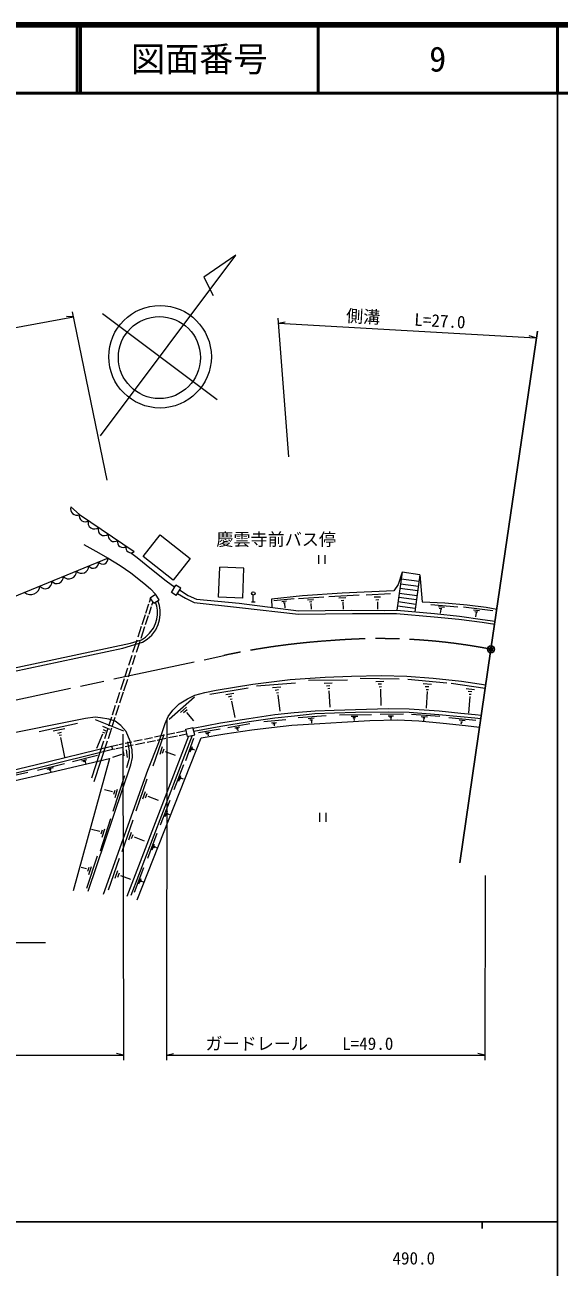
# Model space of a CAD drawing. Units: millimetres, scale not verified. Extents: x 40000 to 680000, y 20000 to 380000.
# Drawn here: x 501108 to 579266, y 198357 to 380000 of the extents above; entities that cross this region are included whole.
import ezdxf
from ezdxf.enums import TextEntityAlignment as Align

# ---------------------------------------------------------------- set-up
doc = ezdxf.new("R2010")
doc.units = ezdxf.units.MM
doc.header["$LTSCALE"] = 1000
doc.header["$PDMODE"] = 32
doc.header["$PDSIZE"] = 500
doc.linetypes.add('CHAIN', pattern=[18.5, 12, -1.5, 3.5, -1.5])
for name, color, linetype, lineweight in [('M-BGD', 7, 'Continuous', 13), ('M-BMK', 2, 'CHAIN', 13), ('M-BMK-SRVR', 3, 'Continuous', 25), ('M-STR-HTXT', 7, 'Continuous', 13), ('M-TTL', 2, 'Continuous', 140), ('M-TTL-BAND', 7, 'Continuous', 25), ('M-TTL-LINE', 7, 'Continuous', 50)]:
    doc.layers.add(name, color=color, linetype=linetype, lineweight=lineweight)
doc.layers.add('M-OTRS', color=6, linetype='Continuous')
doc.layers.add('M-TTL-TXT', color=7, linetype='Continuous')
doc.styles.add('ＭＳ ゴシック', font='')
doc.styles.get('ＭＳ ゴシック').set_extended_font_data('MS Gothic')

msp = doc.modelspace()

# ---------------------------------------------------------------- linework, layer by layer
at = {"layer": 'M-BGD'}
for p, q in [((512160, 319899), (531966, 346331)), ((531966, 346331), (527300, 343115)), ((527300, 343115), (528639, 340430)), ((512452, 337799), (529258, 325206)), ((507846, 309512), (509108, 308419)), ((509108, 308419), (517078, 302993)), ((518427, 302248), (520922, 305423)), ((520922, 305423), (525310, 301974)), ((509742, 304027), (511487, 303059)), ((513275, 302029), (499292, 296264)), ((511487, 303059), (513275, 302029)), ((513275, 302029), (515041, 300956)), ((516632, 302811), (516738, 302713)), ((516738, 302713), (517523, 302114)), ((517523, 302114), (519636, 300432)), ((522815, 298799), (518427, 302248)), ((525310, 301974), (522815, 298799)), ((544082, 302481), (544082, 301181)), ((545057, 301181), (545057, 302481)), ((515041, 300956), (516618, 299884)), ((516618, 299884), (518511, 298370)), ((519636, 300432), (521767, 298722)), ((529437, 296320), (529615, 300708)), ((533160, 300564), (529615, 300708)), ((532982, 296176), (533160, 300564)), ((556309, 299955), (555539, 294395)), ((556309, 299955), (555735, 298184)), ((558910, 299594), (556309, 299955)), ((518511, 298370), (519469, 297519)), ((521767, 298722), (523030, 297759)), ((522561, 297012), (523212, 298050)), ((523903, 297617), (523212, 298050)), ((555735, 298184), (555104, 297259)), ((558673, 297879), (556072, 298240)), ((558771, 298586), (556170, 298946)), ((558910, 299594), (558161, 294182)), ((558910, 299594), (559245, 295647)), ((519490, 296189), (519272, 295523)), ((519456, 296241), (520219, 296743)), ((519979, 295446), (519456, 296241)), ((519469, 297519), (520219, 296743)), ((520742, 295948), (520219, 296743)), ((523253, 296579), (522561, 297012)), ((523253, 296579), (523903, 297617)), ((523440, 296878), (524631, 296174)), ((523749, 297371), (524984, 296565)), ((524631, 296174), (525879, 295557)), ((524984, 296565), (526227, 296032)), ((532982, 296176), (529437, 296320)), ((534530, 295616), (534530, 296616)), ((541743, 296533), (537182, 296031)), ((537543, 295832), (540501, 296127)), ((541134, 296133), (544863, 296376)), ((547505, 296891), (541743, 296533)), ((545559, 296409), (550032, 296675)), ((547027, 296203), (548064, 296269)), ((555104, 297259), (547505, 296891)), ((551018, 296652), (554579, 296839)), ((552205, 296353), (553111, 296390)), ((558402, 295923), (555801, 296283)), ((558482, 296502), (555881, 296862)), ((558582, 297226), (555981, 297586)), ((519198, 295299), (518756, 293947)), ((519595, 294916), (519223, 293781)), ((519838, 295660), (519660, 295114)), ((519979, 295446), (520742, 295948)), ((520418, 294993), (520211, 295599)), ((520516, 294404), (520418, 294993)), ((520516, 293760), (520516, 294404)), ((520807, 295092), (520556, 295826)), ((520916, 294438), (520807, 295092)), ((520916, 293730), (520916, 294438)), ((525879, 295557), (532525, 294814)), ((526227, 296032), (532454, 295422)), ((532454, 295422), (541140, 294329)), ((532525, 294814), (541147, 293847)), ((534280, 295616), (534780, 295616)), ((537182, 296031), (537241, 294820)), ((538707, 295706), (539380, 295762)), ((538912, 295494), (539180, 295526)), ((539074, 295388), (539118, 294759)), ((541140, 294329), (548963, 294434)), ((542470, 295918), (543339, 295965)), ((542751, 295638), (543106, 295666)), ((542938, 295395), (542975, 294544)), ((547401, 295839), (547784, 295857)), ((547634, 295633), (547690, 294577)), ((548963, 294434), (553779, 294350)), ((552457, 295951), (552887, 295998)), ((552691, 295633), (552681, 294540)), ((553779, 294350), (555539, 294395)), ((555539, 294395), (561013, 293950)), ((558225, 294644), (555624, 295004)), ((558311, 295270), (555710, 295630)), ((559245, 295647), (562526, 295486)), ((560472, 295266), (564425, 294916)), ((561603, 294939), (562491, 294846)), ((561724, 294715), (562117, 294677)), ((561958, 294556), (561883, 293976)), ((562526, 295486), (565793, 295205)), ((565257, 294911), (569575, 294364)), ((565793, 295205), (568580, 294834)), ((566715, 294476), (567617, 294360)), ((568580, 294834), (570154, 294577)), ((518687, 293736), (518213, 292290)), ((519153, 293566), (518726, 292263)), ((519914, 291769), (520222, 292470)), ((520222, 292470), (520418, 293101)), ((520418, 293101), (520516, 293760)), ((520597, 292329), (520809, 293011)), ((520809, 293011), (520916, 293730)), ((541147, 293847), (549040, 293931)), ((549040, 293931), (555475, 293931)), ((555475, 293931), (560966, 293445)), ((560966, 293445), (564597, 293080)), ((561013, 293950), (564693, 293530)), ((564597, 293080), (567990, 292674)), ((564693, 293530), (568037, 293067)), ((566944, 294238), (567346, 294182)), ((567122, 294089), (567028, 293425)), ((567990, 292674), (569835, 292395)), ((568037, 293067), (569893, 292792)), ((518128, 292031), (517623, 290490)), ((518633, 291978), (518067, 290252)), ((518736, 290479), (519367, 291040)), ((518983, 290163), (519663, 290767)), ((519367, 291040), (519914, 291769)), ((519663, 290767), (520261, 291565)), ((520261, 291565), (520597, 292329)), ((488255, 283588), (516566, 289613)), ((488353, 283098), (515446, 288864)), ((515446, 288864), (518335, 289721)), ((516566, 289613), (518161, 290086)), ((517480, 290052), (516876, 288208)), ((517931, 289835), (517399, 288211)), ((518161, 290086), (518736, 290479)), ((518335, 289721), (518983, 290163)), ((516739, 287789), (516260, 286325)), ((517261, 287791), (516811, 286415)), ((516130, 285930), (515738, 284732)), ((516681, 286020), (516217, 284601)), ((515625, 284387), (515089, 282750)), ((516118, 284301), (515555, 282580)), ((529091, 282717), (534461, 283590)), ((534461, 283590), (539929, 284284)), ((535019, 283356), (540710, 283784)), ((539929, 284284), (545039, 284642)), ((542584, 284168), (548291, 284225)), ((544876, 283756), (546085, 283788)), ((545039, 284642), (548909, 284768)), ((545226, 283378), (545732, 283416)), ((548909, 284768), (553241, 284852)), ((550151, 284479), (555858, 284399)), ((552432, 284012), (553642, 284016)), ((552773, 283626), (553280, 283651)), ((553241, 284852), (556963, 284789)), ((556963, 284789), (560832, 284473)), ((557136, 284340), (562815, 283781)), ((559370, 283683), (560576, 283585)), ((560832, 284473), (564975, 284032)), ((563471, 283734), (568463, 283037)), ((564975, 284032), (568533, 283516)), ((514974, 282401), (514462, 280835)), ((515505, 282428), (514977, 280817)), ((522211, 278501), (525914, 281729)), ((524900, 281470), (525965, 281974)), ((525965, 281974), (527451, 282395)), ((527451, 282395), (529091, 282717)), ((528161, 282159), (533797, 283056)), ((530489, 282089), (531680, 282299)), ((530891, 281766), (531386, 281878)), ((537333, 283094), (538538, 283205)), ((537706, 282739), (538209, 282810)), ((537926, 282336), (538231, 282395)), ((538107, 282031), (538410, 279630)), ((545419, 282962), (545727, 283001)), ((545580, 282645), (545726, 280230)), ((552956, 283205), (553265, 283237)), ((553109, 282884), (553197, 280467)), ((559677, 283269), (560184, 283252)), ((559824, 282835), (560135, 282840)), ((559949, 282502), (559834, 280086)), ((565676, 282987), (566877, 282839)), ((565966, 282561), (566473, 282523)), ((566208, 281783), (565994, 279374)), ((566096, 282121), (566406, 282114)), ((514345, 280478), (513880, 279059)), ((514872, 280495), (514389, 279019)), ((522096, 278848), (522754, 279815)), ((522754, 279815), (523694, 280713)), ((523694, 280713), (524900, 281470)), ((524745, 280249), (523866, 279476)), ((524329, 279437), (524837, 279874)), ((531143, 281383), (531442, 281467)), ((531349, 281093), (531849, 278726)), ((543566, 279711), (546370, 279809)), ((546370, 279809), (549468, 279907)), ((549468, 279907), (554291, 280033)), ((554291, 280033), (557340, 279998)), ((557340, 279998), (561694, 279682)), ((510005, 278561), (486953, 273963)), ((511407, 278758), (510005, 278561)), ((511373, 278422), (515553, 276755)), ((512164, 278688), (511407, 278758)), ((513373, 278494), (512164, 278688)), ((513788, 278778), (513350, 277439)), ((514315, 278169), (513373, 278494)), ((514288, 278713), (513853, 277384)), ((515149, 277531), (514315, 278169)), ((521640, 277852), (522096, 278848)), ((524771, 279476), (525782, 278251)), ((525721, 277161), (529742, 277944)), ((529742, 277944), (533864, 278589)), ((529760, 277480), (533927, 278158)), ((533864, 278589), (537678, 279150)), ((533927, 278158), (537694, 278697)), ((536063, 278129), (539280, 278412)), ((537176, 277945), (537933, 278015)), ((537678, 279150), (540524, 279444)), ((537694, 278697), (540571, 278946)), ((540524, 279444), (543566, 279711)), ((540571, 278946), (543529, 279287)), ((541073, 278714), (545204, 279032)), ((542569, 278602), (543429, 278658)), ((542784, 278378), (543204, 278397)), ((543036, 278278), (543061, 277898)), ((543529, 279287), (546386, 279410)), ((544253, 277852), (547492, 278041)), ((546386, 279410), (549474, 279493)), ((547138, 279129), (551792, 279185)), ((547492, 278041), (551550, 278294)), ((548820, 278900), (549811, 278909)), ((549072, 278707), (549465, 278719)), ((549253, 278644), (549259, 278302)), ((549474, 279493), (554369, 279562)), ((551550, 278294), (555630, 278399)), ((553074, 279214), (556495, 279256)), ((554266, 278976), (555042, 278985)), ((554369, 279562), (557319, 279498)), ((554453, 278836), (554808, 278845)), ((554655, 278724), (554655, 278433)), ((555630, 278399), (558721, 278231)), ((557319, 279498), (561651, 279184)), ((557684, 279229), (561815, 278902)), ((558721, 278231), (562318, 277873)), ((559077, 278892), (559993, 278836)), ((559348, 278721), (559641, 278696)), ((559485, 278615), (559435, 278254)), ((561651, 279184), (564820, 278869)), ((561694, 279682), (564869, 279367)), ((563144, 278740), (567098, 278319)), ((564621, 278385), (565528, 278282)), ((564820, 278869), (566945, 278659)), ((564869, 279367), (566993, 279157)), ((564896, 278156), (565120, 278115)), ((564971, 278048), (564904, 277745)), ((566945, 278659), (567809, 278576)), ((566993, 279157), (567882, 279071)), ((503186, 276693), (508807, 277908)), ((506956, 277086), (505250, 276707)), ((505935, 276436), (506493, 276574)), ((506455, 276128), (506141, 276071)), ((512478, 276306), (511604, 274201)), ((512468, 277470), (513487, 277035)), ((512484, 276599), (512789, 276475)), ((512562, 276961), (512976, 276780)), ((513247, 277125), (512754, 275621)), ((513774, 277141), (513278, 275628)), ((515928, 276690), (515149, 277531)), ((516537, 275281), (515928, 276690)), ((525598, 276114), (516608, 252680)), ((519879, 271647), (521491, 276288)), ((520083, 275877), (521555, 276185)), ((520694, 275056), (521640, 277852)), ((521815, 276240), (523067, 276502)), ((523315, 276554), (524706, 276846)), ((523698, 276109), (524827, 276343)), ((524668, 277001), (525699, 277250)), ((524922, 275951), (524668, 277001)), ((524922, 275951), (525953, 276200)), ((525953, 276200), (525699, 277250)), ((525826, 276726), (529760, 277480)), ((526504, 276511), (529682, 277090)), ((526882, 275749), (530352, 276317)), ((527486, 276464), (528233, 276604)), ((527699, 276348), (528043, 276410)), ((527890, 276315), (527935, 276045)), ((530352, 276317), (534306, 276927)), ((530822, 277254), (534000, 277833)), ((531804, 277207), (532551, 277347)), ((532017, 277091), (532361, 277153)), ((532208, 277058), (532253, 276788)), ((534306, 276927), (537166, 277263)), ((537166, 277263), (540152, 277600)), ((537377, 277809), (537726, 277840)), ((537564, 277759), (537584, 277486)), ((540152, 277600), (544253, 277852)), ((562318, 277873), (565556, 277537)), ((565556, 277537), (567625, 277320)), ((502643, 271787), (513786, 274557)), ((506313, 275798), (506904, 272929)), ((512632, 275249), (510859, 269834)), ((513163, 275275), (511207, 269305)), ((513786, 274557), (514696, 274747)), ((513786, 274557), (513910, 274072)), ((514474, 274190), (515503, 274404)), ((514867, 274783), (515537, 274924)), ((515785, 274462), (516957, 274706)), ((515789, 274977), (516739, 275176)), ((525028, 275976), (516038, 252542)), ((516136, 275178), (516361, 273832)), ((516832, 274019), (516537, 275281)), ((517075, 275246), (518288, 275501)), ((517277, 274773), (518663, 275061)), ((517550, 252075), (526882, 275749)), ((518601, 275566), (519781, 275814)), ((519018, 275135), (520211, 275383)), ((519095, 271018), (520694, 275056)), ((520457, 275434), (521751, 275704)), ((521211, 274423), (520833, 273316)), ((522132, 275783), (523416, 276050)), ((524641, 272457), (525852, 275686)), ((525282, 273687), (525619, 274490)), ((502465, 270137), (513506, 272710)), ((502759, 271300), (513910, 274072)), ((508068, 272295), (511732, 273205)), ((513506, 272710), (508194, 253404)), ((509445, 272407), (510193, 272588)), ((513910, 274072), (514303, 274154)), ((515244, 273327), (513954, 272888)), ((515468, 273738), (515589, 273112)), ((515954, 273986), (516080, 272892)), ((516361, 272738), (515968, 271378)), ((516361, 273832), (516361, 272738)), ((516600, 271811), (516853, 272883)), ((516853, 272883), (516832, 274019)), ((521253, 273512), (521477, 274143)), ((521618, 273764), (523104, 273204)), ((525550, 273979), (525667, 274230)), ((525665, 274087), (525918, 273997)), ((493526, 269678), (502643, 271787)), ((493631, 269189), (502759, 271300)), ((497379, 269788), (501548, 270722)), ((502975, 271038), (506928, 271982)), ((504383, 271185), (505293, 271415)), ((504667, 271072), (504961, 271150)), ((504836, 271034), (504914, 270771)), ((509692, 272281), (510050, 272393)), ((509917, 272260), (509987, 271982)), ((510360, 253320), (516600, 271811)), ((512623, 252895), (519095, 271018)), ((522972, 268209), (524342, 271859)), ((486661, 266604), (502465, 270137)), ((515678, 270212), (513975, 264976)), ((517380, 265097), (518992, 269737)), ((523614, 269438), (523950, 270242)), ((523881, 269731), (523999, 269982)), ((523997, 269839), (524249, 269749)), ((513942, 267868), (512746, 268158)), ((514288, 268065), (514092, 267467)), ((514316, 267037), (514671, 268233)), ((518712, 267872), (518333, 266765)), ((518754, 266961), (518978, 267592)), ((519119, 267214), (520605, 266653)), ((520975, 263007), (522344, 266657)), ((513643, 263904), (512103, 259171)), ((515340, 259145), (516953, 263786)), ((521616, 264237), (521953, 265041)), ((521883, 264529), (522001, 264781)), ((521999, 264638), (522252, 264547)), ((544195, 264775), (544195, 263475)), ((545170, 263475), (545170, 264775)), ((512070, 262064), (510874, 262354)), ((512416, 262261), (512220, 261662)), ((512444, 261232), (512800, 262429)), ((516672, 261921), (516294, 260813)), ((516714, 261010), (516938, 261641)), ((519096, 258163), (520465, 261813)), ((517079, 261262), (518565, 260701)), ((519737, 259393), (520074, 260197)), ((520005, 259685), (520122, 259937)), ((520121, 259794), (520373, 259703)), ((511687, 258436), (510147, 253704)), ((513342, 253520), (514955, 258160)), ((510115, 256596), (509363, 256779)), ((510461, 256793), (510264, 256195)), ((510489, 255765), (510844, 256961)), ((514674, 256296), (514296, 255188)), ((517140, 253165), (518509, 256815)), ((514716, 255384), (514941, 256015)), ((515081, 255637), (516567, 255076)), ((517782, 254395), (518118, 255199)), ((518049, 254687), (518167, 254939)), ((518165, 254796), (518417, 254705))]:
    msp.add_line(p, q, dxfattribs=at)
for centre, radius in [((520889, 331477), 7500), ((520787, 331356), 6000), ((534530, 296866), 250)]:
    msp.add_circle(centre, radius, dxfattribs=at)
for centre, radius, start, end in [((508686, 309206), 894, 159.97502, 298.19622), ((509889, 308174), 819, 162.61042, 308.9003), ((511285, 307222), 936, 160.37196, 311.13876), ((512711, 306186), 875, 157.7489, 313.76183), ((514167, 305321), 882, 164.65692, 306.8538), ((515437, 304366), 782, 161.4711, 310.03962), ((516603, 303518), 708, 159.40013, 312.1106), ((512490, 301946), 789, 218.80678, 6.00958), ((507532, 300141), 1142, 225.29615, 359.52022), ((509425, 300849), 1039, 223.67983, 1.13653), ((511100, 301327), 784, 215.71012, 9.10624), ((501970, 298054), 1352, 230.41004, 354.40632), ((504082, 298546), 989, 219.13327, 5.6831), ((505784, 299261), 947, 220.63877, 4.1776)]:
    msp.add_arc(centre, radius, start, end, dxfattribs=at)
at = {"layer": 'M-BMK'}
msp.add_line((496044, 280514), (530240, 287796), dxfattribs=at)
for centre, radius, start, end in [((553023, 180829), 109367, 93.65918, 102.02423), ((553008, 204372), 85883, 79.06947, 94.65118)]:
    msp.add_arc(centre, radius, start, end, dxfattribs=at)
at = {"layer": 'M-BMK-SRVR'}
for p, q in [((569293, 288697), (576108, 335203)), ((564718, 257477), (569293, 288697))]:
    msp.add_line(p, q, dxfattribs=at)
msp.add_circle((569293, 288697), 500, dxfattribs=at)
msp.add_point((569293, 288697), dxfattribs=at)
at = {"layer": 'M-OTRS'}
msp.add_point((569293, 288697), dxfattribs=at)
at = {"layer": 'M-STR-HTXT'}
for p, q in [((513140, 313437), (508084, 338022)), ((488312, 333629), (508233, 337300)), ((508233, 337300), (507203, 337336)), ((539706, 316848), (538143, 337095)), ((538200, 336361), (539212, 336554)), ((538200, 336361), (575873, 334244)), ((575873, 334244), (574880, 334522)), ((521879, 278559), (521839, 228616)), ((515459, 276265), (515529, 228616)), ((568451, 255645), (568395, 228616)), ((476607, 245803), (504107, 245803)), ((375621, 229353), (515527, 229353)), ((515527, 229353), (514521, 229575)), ((521840, 229353), (522840, 229603)), ((521840, 229353), (568396, 229353)), ((568396, 229353), (567390, 229575))]:
    msp.add_line(p, q, dxfattribs=at)
at = {"layer": 'M-TTL'}
msp.add_line((680000, 380000), (40000, 380000), dxfattribs=at)
at = {"layer": 'M-TTL-BAND'}
for p, q in [((579000, 20000), (579000, 370000)), ((40000, 205000), (579000, 205000)), ((568000, 205000), (568000, 204000))]:
    msp.add_line(p, q, dxfattribs=at)
at = {"layer": 'M-TTL-LINE'}
for p, q in [((508747, 380000), (508747, 370000)), ((509247, 380000), (509247, 370000)), ((543997, 380000), (543997, 370000)), ((579000, 380000), (579000, 370000)), ((40000, 370000), (680000, 370000))]:
    msp.add_line(p, q, dxfattribs=at)

# ---------------------------------------------------------------- texts
at = {"layer": 'M-BGD', "style": 'ＭＳ ゴシック'}
msp.add_text('慶雲寺前バス停', height=1833, dxfattribs=at).set_placement((529120, 303301), align=Align.BOTTOM_LEFT)
at = {"layer": 'M-STR-HTXT', "style": 'ＭＳ ゴシック'}
msp.add_text('側溝\u3000\u3000L=27.0', height=1833, rotation=356.784, dxfattribs=at).set_placement((548023, 336033), align=Align.BOTTOM_LEFT)
msp.add_text('ガードレール\u3000\u3000L=49.0', height=1833, dxfattribs=at).set_placement((527526, 229577), align=Align.BOTTOM_LEFT)
at = {"layer": 'M-TTL-BAND', "style": 'ＭＳ ゴシック'}
msp.add_text('490.0', height=1833, dxfattribs=at).set_placement((558000, 198195), align=Align.BOTTOM_CENTER)
at = {"layer": 'M-TTL-TXT', "style": 'ＭＳ ゴシック'}
for s, p in [('図面番号', (526622, 375000)), ('9', (561497, 375000))]:
    msp.add_text(s, height=3666, dxfattribs=at).set_placement(p, align=Align.MIDDLE_CENTER)

doc.saveas('drawing.dxf')
